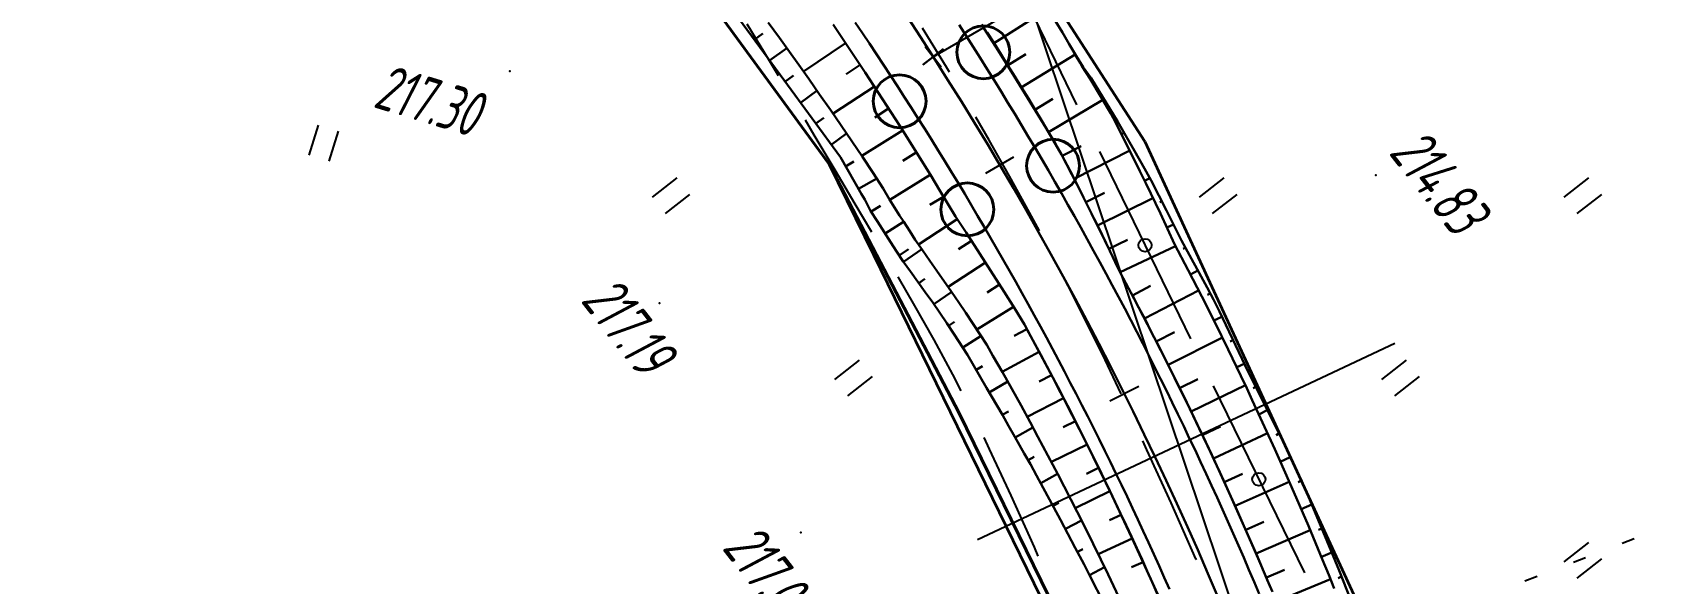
# Model space of a CAD drawing. Header units: millimetres. Extents: x -1799 to 6962, y -1020 to 4121.
# Drawn here: x 1276.7 to 1401.4, y 2825 to 2867.3 of the extents above; entities that cross this region are included whole.
import ezdxf
from ezdxf import colors
from ezdxf.entities.mleader import LeaderData, LeaderLine
from ezdxf.math import Vec2, Vec3

# ---------------------------------------------------------------- set-up
doc = ezdxf.new("R2010")
doc.units = ezdxf.units.MM
doc.linetypes.add('CONTI', pattern=[0])
for name, color, linetype, lineweight in [('10', 1, 'Continuous', 35), ('КОПИЯ_ОСЬ_13_ОТКОСЫ', 7, 'Continuous', 30), ('Огражд-перила', 1, 'ограждение2', 40), ('ОСЬ_ВЕРХ_ПОКРЫТИЯ_ГРАНИЦЫ_ПОЛОС', 7, 'Continuous', 30), ('ОСЬ_ВЕРХ_ПОКРЫТИЯ_ОСЬ', 1, 'Continuous', 30), ('Отметки', 5, 'Continuous', 30)]:
    doc.layers.add(name, color=color, linetype=linetype, lineweight=lineweight)
for name, color, linetype in [('_Ростелеком', 6, 'Continuous'), ('PI_OTDEFAULT', 172, 'CONTI'), ('PI_TTDEFAULT', 5, 'CONTI'), ('PLN_O', 7, 'CONTI'), ('SIT_LDEFAULT', 7, 'CONTI'), ('ZAPSKDEFAULT', 7, 'CONTI'), ('КОПИЯ_ОСЬ_ТАНГЕНСЫ', 1, 'Continuous'), ('ОСЬ_ВЕРХ_ПОКРЫТИЯ_ПИКЕТЫ', 1, 'Continuous'), ('ОСЬ_ВЕРХ_ПОКРЫТИЯ_ТАНГЕНСЫ', 1, 'Continuous'), ('разметка', 7, 'Continuous')]:
    doc.layers.add(name, color=color, linetype=linetype)
doc.styles.add('eskd', font='spds.shx', dxfattribs={"width": 1.2, "oblique": 15})
doc.styles.add('STYLE1', font='romand.shx', dxfattribs={"width": 0.9})
doc.styles.add('ГОСТ', font='', dxfattribs={"oblique": 15, "height": 4})
doc.styles.get('ГОСТ').set_extended_font_data('GOST type A')
doc.linetypes.add('кабель_связи_проект.', pattern='A,10,-1,["/",STYLE1,S=3,R=0,X=0,Y=-1.5],-4.1', length=15.1)
doc.linetypes.add('ограждение2', pattern='A,0.25,-0.1,[132,ltypeshp.shx,S=0.1,R=0,X=-0.1,Y=0],-0.1,1', length=1.45)

# ---------------------------------------------------------------- blocks, each defined once
blk = doc.blocks.new('BL_2011')
at = {"color": 0}
for p, q in [((0, 0), (0, 2.4)), ((1.6, 0), (1.6, 2.4))]:
    blk.add_line(p, q, dxfattribs=at)
blk = doc.blocks.new('7')
at = {"layer": 'Огражд-перила', "linetype": 'Continuous'}
blk.add_circle((0, 0), 2.03, dxfattribs=at)
blk = doc.blocks.new('_None')
blk = doc.blocks.new('Крест')
at = {"layer": 'Отметки'}
for points in [[(-1, 0), (1, 0)], [(0, 1), (0, -1)]]:
    blk.add_lwpolyline(points, dxfattribs=at)

msp = doc.modelspace()

# ---------------------------------------------------------------- linework, layer by layer
at = {"linetype": 'Continuous'}
msp.add_lwpolyline([(1349.3, 2828.35), (1381.34, 2843.43)], dxfattribs=at)
at = {"layer": '10'}
for points in [[(1030.23, 3025.88), (1104.98, 3010.61), (1151.7, 3001.47), (1215.76, 2988.7), (1216.37, 2994.4), (1243.42, 2984.29), (1269.34, 2968.88), (1297.02, 2945.02), (1332.74, 2904.56), (1362.14, 2858.92), (1384.1, 2811.27), (1401.18, 2767.78), (1401.18, 2767.78), (1485.93, 2642.5), (1601.06, 2507.03), (1669.74, 2453.01), (1726.42, 2400.56)], [(1360.6, 2810.7), (1341.33, 2850.18), (1337.92, 2857.18), (1309.93, 2895.43), (1280.36, 2925.22), (1226.82, 2955.99), (1187.5, 2973.1), (1113.17, 2988.61), (1051.21, 3001.58), (974.51, 3016.91)]]:
    msp.add_lwpolyline(points, dxfattribs=at)
at = {"layer": '_Ростелеком', "linetype": 'кабель_связи_проект.', "lineweight": 40, "ltscale": 0.25}
msp.add_lwpolyline([(1005.3, 3011.43), (1187.78, 2973.66), (1227.2, 2956.47), (1280.34, 2925.23), (1309.93, 2895.43), (1337.92, 2857.18), (1337.92, 2857.18), (1347.9, 2838.04), (1361.04, 2811.13), (1379.45, 2756.33), (1407.41, 2717.75), (1433.87, 2680.79), (1452.86, 2652.71), (1464.81, 2636.33), (1503.78, 2587.6), (1547.89, 2537.16), (1577, 2504.26), (1600.14, 2479), (1627.71, 2455.79), (1657.2, 2434.72), (1696.71, 2398.48), (1727.09, 2370.96)], dxfattribs=at)
at = {"layer": 'PI_TTDEFAULT', "color": 5}
for p in [(1313.39, 2864.31, 217.3), (1379.87, 2856.32, 214.83), (1324.89, 2846.5, 217.19), (1335.74, 2828.88, 217.08)]:
    msp.add_point(p, dxfattribs=at)
at = {"layer": 'PLN_O'}
for p, q in [((1349.91, 2876.13), (1356.91, 2861.74)), ((1358.66, 2858.14), (1365.66, 2843.75)), ((1367.4, 2840.16), (1374.4, 2825.77))]:
    msp.add_line(p, q, dxfattribs=at)
for centre in [(1362.16, 2850.95), (1370.9, 2832.97)]:
    msp.add_circle(centre, 0.5, dxfattribs=at)
at = {"layer": 'SIT_LDEFAULT', "color": 7}
for p, q in [((1331.58, 2867.95), (1333.3, 2865.13)), ((1346.91, 2864.63), (1345.07, 2867.62)), ((1333.3, 2865.13), (1333.99, 2863.99)), ((1347.15, 2864.24), (1346.92, 2864.63)), ((1336.06, 2860.57), (1336.74, 2859.43)), ((1350.2, 2859.03), (1349.18, 2860.79)), ((1336.74, 2859.43), (1338.34, 2856.73)), ((1351.76, 2856.26), (1350.19, 2859.03)), ((1338.35, 2856.73), (1339.89, 2854.13)), ((1353.29, 2853.46), (1351.76, 2856.26)), ((1339.89, 2854.13), (1341.17, 2851.97)), ((1354.05, 2852.05), (1353.29, 2853.46)), ((1343.18, 2848.52), (1344.47, 2846.3)), ((1356.26, 2847.83), (1355.91, 2848.51)), ((1357.69, 2844.99), (1356.25, 2847.83)), ((1344.47, 2846.3), (1345.94, 2843.67)), ((1359.09, 2842.14), (1357.69, 2844.99)), ((1345.94, 2843.67), (1347.37, 2841.01)), ((1360.33, 2839.53), (1359.09, 2842.14)), ((1347.37, 2841.01), (1348.01, 2839.76)), ((1349.78, 2836.17), (1350.2, 2835.29)), ((1362.31, 2835.24), (1362, 2835.91)), ((1350.19, 2835.29), (1351.85, 2831.72)), ((1364.16, 2831.16), (1362.31, 2835.24)), ((1351.85, 2831.72), (1353.64, 2827.75)), ((1366.07, 2826.87), (1364.16, 2831.16)), ((1399.72, 2828.4), (1398.79, 2828.04)), ((1353.64, 2827.75), (1353.94, 2827.07)), ((1366.11, 2826.79), (1366.07, 2826.87)), ((1395.99, 2826.94), (1395.06, 2826.58)), ((1392.26, 2825.49), (1391.33, 2825.13))]:
    msp.add_line(p, q, dxfattribs=at)
at = {"layer": 'КОПИЯ_ОСЬ_13_ОТКОСЫ'}
for p, q in [((1332.16, 2866.74), (1332.82, 2867.22)), ((1333.34, 2865.13), (1334.65, 2866.09)), ((1334.52, 2863.51), (1335.17, 2863.99)), ((1335.7, 2861.9), (1336.98, 2862.83)), ((1336.88, 2860.29), (1337.5, 2860.74)), ((1338.07, 2858.67), (1339.25, 2859.54)), ((1339.17, 2857.01), (1339.81, 2857.37)), ((1340.16, 2855.27), (1341.56, 2856.07)), ((1341.14, 2853.53), (1341.85, 2853.98)), ((1342.21, 2851.84), (1343.63, 2852.75)), ((1343.29, 2850.16), (1343.99, 2850.64))]:
    msp.add_line(p, q, dxfattribs=at)
for points in [[(1328.62, 2871.58), (1328.62, 2871.58), (1328.62, 2871.58), (1331.31, 2867.9), (1331.31, 2867.9), (1334.42, 2863.65), (1334.42, 2863.65), (1334.42, 2863.65), (1338.77, 2857.71), (1338.77, 2857.71), (1338.77, 2857.71), (1338.77, 2857.71), (1340.39, 2854.86), (1340.39, 2854.86), (1340.39, 2854.86), (1340.65, 2854.46), (1341.09, 2853.6), (1341.61, 2852.78), (1342.65, 2851.16), (1343.06, 2850.51), (1343.6, 2849.71)], [(1350.54, 2866.45), (1354.73, 2869.11)], [(1333.23, 2868.05), (1334.09, 2866.88), (1336.34, 2863.73), (1337.18, 2862.54), (1338.01, 2861.35), (1338.83, 2860.15), (1339.65, 2858.95), (1340.46, 2857.74), (1341.26, 2856.53), (1342.06, 2855.31), (1342.54, 2854.47), (1343.32, 2853.24), (1343.64, 2852.75), (1344.11, 2852.02), (1344.52, 2851.36), (1345.07, 2850.56), (1345.63, 2849.76), (1346.19, 2848.97), (1347.31, 2847.37), (1347.87, 2846.56), (1348.41, 2845.75), (1350.01, 2843.3), (1350.49, 2842.46), (1351.21, 2841.19), (1351.93, 2839.92), (1352.64, 2838.64), (1353.34, 2837.36), (1353.94, 2836.24), (1355.47, 2833.36), (1356.96, 2830.46), (1357.62, 2829.15), (1359.34, 2825.65), (1361.21, 2821.68)], [(1338.21, 2867.9), (1340.67, 2864.23), (1342.01, 2862.17), (1343.34, 2860.11), (1345.68, 2856.35), (1346.44, 2855.1), (1347.6, 2853.16), (1348.42, 2851.93), (1349.89, 2849.65), (1351.35, 2847.37), (1352.13, 2846.12), (1352.91, 2844.86), (1353.38, 2843.99), (1355.46, 2840.08), (1356.58, 2837.89), (1357.69, 2835.69), (1359.64, 2831.71), (1361.31, 2828.15), (1363.14, 2824.11)], [(1349.62, 2867.9), (1350.88, 2865.92), (1352.12, 2863.93), (1353.35, 2861.94), (1354.56, 2859.93), (1355.76, 2857.91), (1356.92, 2855.65), (1358.06, 2853.38), (1359.18, 2851.1), (1360.28, 2848.81), (1361.33, 2846.84), (1362.36, 2844.86), (1363.37, 2842.87), (1364.37, 2840.88), (1365.36, 2838.88), (1366.33, 2836.87), (1367.28, 2834.85), (1368.22, 2832.82), (1369.14, 2830.79), (1370.04, 2828.75), (1370.93, 2826.7), (1371.8, 2824.65)], [(1355.3, 2868.17), (1355.82, 2867.28), (1356.34, 2866.39), (1356.86, 2865.49), (1357.02, 2865.22), (1357.17, 2864.96), (1357.34, 2864.69), (1357.96, 2863.74), (1358.75, 2862.41), (1359.53, 2861.07), (1359.93, 2860.34), (1361.77, 2856.64), (1362.22, 2855.71), (1363.34, 2853.38), (1364.43, 2851.04), (1365.48, 2849.03), (1366.52, 2847.01), (1367.54, 2844.98), (1368.54, 2842.95), (1369.53, 2840.91), (1369.97, 2839.98), (1370.4, 2839.04), (1372.13, 2835.29), (1372.54, 2834.35), (1373.58, 2831.99), (1374.7, 2829.39), (1375.8, 2826.78), (1376.27, 2825.63), (1376.69, 2824.58)], [(1339.17, 2866.46), (1335.94, 2864.3)], [(1351.61, 2864.76), (1353.01, 2865.63)], [(1352.66, 2863.06), (1356.8, 2865.61)], [(1356.34, 2866.39), (1356.86, 2865.49), (1357.02, 2865.22), (1357.17, 2864.96), (1357.34, 2864.69), (1357.96, 2863.74), (1358.75, 2862.41), (1359.53, 2861.07), (1359.93, 2860.34), (1361.77, 2856.64), (1362.22, 2855.71), (1363.34, 2853.38), (1364.43, 2851.04), (1365.48, 2849.03), (1366.52, 2847.01), (1367.54, 2844.98), (1368.54, 2842.95), (1369.53, 2840.91), (1369.97, 2839.98), (1370.4, 2839.04), (1372.13, 2835.29), (1372.54, 2834.35), (1373.58, 2831.99), (1374.7, 2829.39), (1375.8, 2826.78), (1376.27, 2825.63), (1376.69, 2824.58)], [(1356.34, 2866.39), (1356.87, 2865.5), (1357.42, 2864.62), (1358.03, 2863.79), (1360.07, 2860.43), (1360.58, 2859.53), (1361.36, 2858.19), (1362.13, 2856.84), (1362.63, 2855.93), (1363.8, 2853.63), (1364.96, 2851.32), (1366.94, 2847.69), (1367.41, 2846.77), (1367.87, 2845.85), (1370.1, 2841.18), (1370.56, 2840.26), (1371.02, 2839.33), (1372.87, 2835.63), (1373.3, 2834.69), (1373.74, 2833.76), (1374.19, 2832.83), (1374.6, 2831.88), (1375.85, 2828.93), (1377.07, 2825.97), (1378.57, 2822.12)], [(1340.28, 2864.8), (1339.21, 2864.08)], [(1341.39, 2863.14), (1338.21, 2861.06)], [(1358.5, 2863.02), (1358.42, 2862.97)], [(1353.71, 2861.35), (1355.09, 2862.19)], [(1354.74, 2859.64), (1358.91, 2862.13)], [(1342.47, 2861.46), (1341.41, 2860.77)], [(1359.53, 2861.31), (1359.51, 2861.29)], [(1343.55, 2859.77), (1340.41, 2857.81)], [(1360.55, 2859.59), (1360.36, 2859.48)], [(1344.6, 2858.07), (1343.56, 2857.42)], [(1355.81, 2857.82), (1357.25, 2858.57)], [(1356.72, 2856.04), (1360.99, 2858.22)], [(1361.55, 2857.86), (1361.49, 2857.82)], [(1345.66, 2856.37), (1342.56, 2854.44)], [(1362.53, 2856.11), (1362.13, 2855.89)], [(1346.7, 2854.66), (1345.65, 2854.04)], [(1357.63, 2854.26), (1359.05, 2854.97)], [(1358.51, 2852.47), (1362.77, 2854.56)], [(1363.45, 2854.33), (1363.31, 2854.27)], [(1347.74, 2852.95), (1344.77, 2851)], [(1364.35, 2852.55), (1363.84, 2852.3)], [(1343.63, 2849.67), (1345.02, 2850.64)], [(1348.84, 2851.28), (1347.84, 2850.64)], [(1359.39, 2850.67), (1360.81, 2851.36)], [(1360.26, 2848.87), (1364.51, 2850.89)], [(1365.26, 2850.77), (1365.09, 2850.68)], [(1343.6, 2849.71), (1344.16, 2848.92), (1345.29, 2847.34), (1345.86, 2846.56), (1346.41, 2845.76), (1346.95, 2844.95), (1347.49, 2844.15), (1348.54, 2842.52), (1349.03, 2841.68), (1349.98, 2840), (1351.21, 2837.91), (1351.69, 2837.07), (1352.17, 2836.23), (1352.89, 2834.96), (1353.36, 2834.12), (1353.83, 2833.27), (1355.68, 2829.86), (1356.81, 2827.71), (1357.49, 2826.42), (1357.93, 2825.55), (1359.03, 2823.39)], [(1349.92, 2849.61), (1347.04, 2847.75)], [(1344.79, 2848.04), (1345.25, 2848.37)], [(1351, 2847.92), (1350.03, 2847.31)], [(1361.19, 2847.1), (1362.58, 2847.83)], [(1366.21, 2849.01), (1365.65, 2848.71)], [(1345.96, 2846.42), (1347.32, 2847.36)], [(1362.12, 2845.33), (1366.28, 2847.48)], [(1367.16, 2847.25), (1366.97, 2847.15)], [(1352.06, 2846.22), (1349.25, 2844.47)], [(1368.05, 2845.46), (1367.44, 2845.17)], [(1347.08, 2844.76), (1347.54, 2845.07)], [(1353.09, 2844.51), (1352.12, 2843.98)], [(1363.03, 2843.55), (1364.43, 2844.26)], [(1348.17, 2843.08), (1349.57, 2843.98)], [(1363.94, 2841.76), (1368.1, 2843.85)], [(1368.92, 2843.66), (1368.71, 2843.56)], [(1349.21, 2841.37), (1349.69, 2841.65)], [(1354.04, 2842.75), (1351.19, 2841.23)], [(1369.78, 2841.85), (1369.2, 2841.58)], [(1350.2, 2839.64), (1351.62, 2840.47)], [(1354.98, 2840.98), (1354.03, 2840.48)], [(1364.82, 2839.97), (1366.22, 2840.66)], [(1355.91, 2839.21), (1353.11, 2837.77)], [(1365.7, 2838.17), (1369.87, 2840.19)], [(1370.66, 2840.06), (1370.47, 2839.97)], [(1351.2, 2837.91), (1351.68, 2838.18)], [(1371.55, 2838.27), (1370.91, 2837.94)], [(1352.2, 2836.17), (1353.56, 2836.94)], [(1356.82, 2837.43), (1355.88, 2836.96)], [(1366.56, 2836.37), (1367.96, 2837.03)], [(1357.72, 2835.65), (1354.97, 2834.3)], [(1367.42, 2834.56), (1371.57, 2836.5)], [(1372.44, 2836.48), (1372.23, 2836.37)], [(1353.18, 2834.43), (1353.64, 2834.69)], [(1373.31, 2834.67), (1372.55, 2834.31)], [(1354.15, 2832.68), (1355.45, 2833.39)], [(1358.59, 2833.85), (1357.68, 2833.4)], [(1368.25, 2832.74), (1369.64, 2833.38)], [(1374.17, 2832.87), (1373.92, 2832.75)], [(1359.47, 2832.05), (1356.81, 2830.75)], [(1369.08, 2830.92), (1373.23, 2832.78)], [(1355.1, 2830.92), (1355.54, 2831.16)], [(1374.97, 2831.03), (1374.15, 2830.68)], [(1356.05, 2829.16), (1357.28, 2829.81)], [(1360.33, 2830.24), (1359.44, 2829.82)], [(1369.89, 2829.09), (1371.28, 2829.7)], [(1375.74, 2829.19), (1375.47, 2829.08)], [(1361.18, 2828.43), (1358.57, 2827.21)], [(1370.69, 2827.26), (1374.84, 2829.05)], [(1356.98, 2827.39), (1357.39, 2827.61)], [(1362.01, 2826.61), (1361.13, 2826.22)], [(1376.51, 2827.34), (1375.7, 2827.01)], [(1357.9, 2825.61), (1359.06, 2826.21)], [(1371.48, 2825.42), (1372.87, 2826.01)], [(1377.25, 2825.49), (1376.98, 2825.38)], [(1372.25, 2823.58), (1376.4, 2825.3)]]:
    msp.add_lwpolyline(points, dxfattribs=at)
at = {"layer": 'КОПИЯ_ОСЬ_ТАНГЕНСЫ'}
msp.add_line((1323.41, 2958.74), (1391.09, 2757.05), dxfattribs=at)
at = {"layer": 'ОСЬ_ВЕРХ_ПОКРЫТИЯ_ГРАНИЦЫ_ПОЛОС', "linetype": 'Continuous', "lineweight": 30}
for points in [[(1364.04, 2824.54), (1363.64, 2825.43), (1363.24, 2826.32), (1362.84, 2827.21), (1362.44, 2828.1), (1362.03, 2828.99), (1361.61, 2829.88), (1361.2, 2830.76), (1360.78, 2831.65), (1360.36, 2832.53), (1359.93, 2833.41), (1359.5, 2834.29), (1359.07, 2835.16), (1358.64, 2836.04), (1358.2, 2836.91), (1357.76, 2837.79), (1357.32, 2838.66), (1356.87, 2839.53), (1356.42, 2840.39), (1355.97, 2841.26), (1355.51, 2842.12), (1355.05, 2842.99), (1354.59, 2843.85), (1354.13, 2844.71), (1353.66, 2845.57), (1353.19, 2846.42), (1352.71, 2847.28), (1352.24, 2848.13), (1351.76, 2848.98), (1351.28, 2849.83), (1350.79, 2850.68), (1350.3, 2851.52), (1349.81, 2852.37), (1349.31, 2853.21), (1348.82, 2854.05), (1348.32, 2854.89), (1347.81, 2855.73), (1347.31, 2856.56), (1346.8, 2857.4), (1346.28, 2858.23), (1345.77, 2859.06), (1345.25, 2859.88), (1344.73, 2860.71), (1344.21, 2861.53), (1343.68, 2862.36), (1343.15, 2863.18), (1342.62, 2864), (1342.08, 2864.81), (1341.54, 2865.63), (1341, 2866.44), (1340.46, 2867.25), (1339.91, 2868.06)], [(1363.13, 2824.13), (1362.73, 2825.02), (1362.33, 2825.91), (1361.93, 2826.8), (1361.53, 2827.69), (1361.12, 2828.57), (1360.71, 2829.45), (1360.29, 2830.34), (1359.88, 2831.22), (1359.46, 2832.09), (1359.03, 2832.97), (1358.61, 2833.85), (1358.18, 2834.72), (1357.74, 2835.59), (1357.31, 2836.46), (1356.87, 2837.33), (1356.43, 2838.2), (1355.98, 2839.07), (1355.53, 2839.93), (1355.08, 2840.8), (1354.63, 2841.66), (1354.17, 2842.52), (1353.71, 2843.37), (1353.25, 2844.23), (1352.91, 2844.86)]]:
    msp.add_lwpolyline(points, dxfattribs=at)
at = {"layer": 'ОСЬ_ВЕРХ_ПОКРЫТИЯ_ГРАНИЦЫ_ПОЛОС', "linetype": 'Continuous'}
for points in [[(1370.93, 2824.16), (1370.53, 2825.09), (1370.14, 2826.02), (1369.74, 2826.95), (1369.34, 2827.87), (1368.93, 2828.8), (1368.52, 2829.72), (1368.11, 2830.64), (1367.69, 2831.56), (1367.27, 2832.48), (1366.85, 2833.4), (1366.43, 2834.32), (1366, 2835.23), (1365.56, 2836.14), (1365.13, 2837.06), (1364.69, 2837.97), (1364.25, 2838.87), (1363.8, 2839.78), (1363.35, 2840.69), (1362.9, 2841.59), (1362.45, 2842.49), (1361.99, 2843.39), (1361.53, 2844.29), (1361.06, 2845.19), (1360.6, 2846.08), (1360.13, 2846.98), (1359.65, 2847.87), (1359.17, 2848.76), (1358.69, 2849.65), (1358.21, 2850.53), (1357.72, 2851.42), (1357.23, 2852.3), (1356.74, 2853.18), (1356.24, 2854.06), (1355.75, 2854.94), (1355.24, 2855.82), (1354.74, 2856.69), (1354.23, 2857.57), (1353.72, 2858.44), (1353.2, 2859.31), (1352.68, 2860.17), (1352.16, 2861.04), (1351.64, 2861.9), (1351.11, 2862.76), (1350.58, 2863.62), (1350.05, 2864.48), (1349.51, 2865.34), (1348.97, 2866.19), (1348.43, 2867.04), (1347.88, 2867.89)], [(1350.04, 2867.3), (1350.58, 2866.46), (1351.11, 2865.61), (1351.64, 2864.76), (1352.16, 2863.91), (1352.69, 2863.06), (1353.21, 2862.21), (1353.72, 2861.35), (1354.24, 2860.5), (1354.75, 2859.64), (1355.26, 2858.78), (1355.76, 2857.91), (1356.19, 2857.09), (1356.61, 2856.27), (1357.03, 2855.45), (1357.44, 2854.62), (1357.86, 2853.8), (1358.27, 2852.97), (1358.68, 2852.14), (1359.08, 2851.31), (1359.48, 2850.48), (1359.88, 2849.64), (1360.28, 2848.81), (1360.75, 2847.92), (1361.22, 2847.04), (1361.69, 2846.15), (1362.16, 2845.26), (1362.62, 2844.36), (1363.07, 2843.47), (1363.53, 2842.57), (1363.98, 2841.67), (1364.43, 2840.77), (1364.87, 2839.87), (1365.31, 2838.97), (1365.75, 2838.07), (1366.19, 2837.16), (1366.62, 2836.25), (1367.05, 2835.34), (1367.47, 2834.43), (1367.9, 2833.52), (1368.32, 2832.61), (1368.73, 2831.69), (1369.14, 2830.78), (1369.55, 2829.86), (1369.96, 2828.94), (1370.36, 2828.02), (1370.76, 2827.1), (1371.16, 2826.17), (1371.55, 2825.25), (1371.94, 2824.32)]]:
    msp.add_lwpolyline(points, dxfattribs=at)
at = {"layer": 'ОСЬ_ВЕРХ_ПОКРЫТИЯ_ОСЬ'}
msp.add_lwpolyline([(1208.07, 2976.87, -0.226024), (1375.44, 2803.69)], format="xyb", dxfattribs=at)
at = {"layer": 'ОСЬ_ВЕРХ_ПОКРЫТИЯ_ПИКЕТЫ'}
for p, q in [((1349.94, 2856.48), (1352.09, 2857.75)), ((1359.45, 2838.99), (1361.69, 2840.11))]:
    msp.add_line(p, q, dxfattribs=at)
at = {"layer": 'ОСЬ_ВЕРХ_ПОКРЫТИЯ_ТАНГЕНСЫ'}
msp.add_line((1323.41, 2958.74), (1391.09, 2757.05), dxfattribs=at)
at = {"layer": 'разметка', "lineweight": 30, "ltscale": 7}
msp.add_lwpolyline([(1120.98, 2999.18), (1121.09, 2999.16, -0.007451), (1161.63, 2990.62, -0.030671), (1208.07, 2976.87, -0.226024), (1375.44, 2803.69, -0.226024)], format="xyb", dxfattribs=at)

# ---------------------------------------------------------------- block references
at = {"layer": 'ZAPSKDEFAULT', "color": 7}
for p, rotation in [((1298, 2857.88), 342.9999999999999), ((1324.35, 2854.64), 307.9999999999999), ((1366.35, 2854.64), 307.9999999999999), ((1394.35, 2854.64), 307.9999999999999), ((1338.35, 2840.64), 307.9999999999999), ((1380.35, 2840.64), 307.9999999999999), ((1394.35, 2826.64), 307.9999999999999)]:
    msp.add_blockref('BL_2011', p, dxfattribs=dict(at, rotation=rotation))
at = {"layer": 'Огражд-перила', "linetype": 'Continuous', "rotation": 23.79722527089303}
for p in [(1349.75, 2865.77), (1343.32, 2862.01), (1355.1, 2857.06), (1348.52, 2853.7)]:
    msp.add_blockref('7', p, dxfattribs=at)
at = {"layer": 'Отметки', "rotation": 307.2590769705454}
msp.add_blockref('Крест', (1345.9, 2865.42), dxfattribs=at)

# ---------------------------------------------------------------- texts
at = {"layer": 'PI_OTDEFAULT', "color": 172, "style": 'eskd', "oblique": 10, "width": 0.8}
for s, rotation, p in [('217.30', 343, (1302.81, 2861.59)), ('214.83', 308, (1380.81, 2858.03)), ('217.19', 308, (1318.77, 2846.68)), ('217.08', 308, (1329.62, 2827.67))]:
    msp.add_text(s, height=3.5, rotation=rotation, dxfattribs=at).set_placement(p)

# ---------------------------------------------------------------- leaders
at = {"layer": 'Отметки', "ltscale": 0.2}
ml = msp.add_multileader_mtext('Standard', dxfattribs=at)
ml.set_content('218,06', color=256, style='ГОСТ')
ml.set_leader_properties()
ml.set_arrow_properties(name='NONE')
ml.build(insert=Vec2(0, 0))
ml.multileader.update_dxf_attribs({"text_left_attachment_type": 6, "text_right_attachment_type": 6, "dogleg_length": 0.36, "arrow_head_size": 2})
ctx = ml.context
ctx.base_point, ctx.arrow_head_size, ctx.landing_gap_size, ctx.plane_origin, ctx.plane_x_axis, ctx.plane_y_axis = Vec3(1379.55, 2884.61), 2, 0, Vec3(1330.19, 2829.17), Vec3(0.592075, -0.805883), Vec3(0.805883, 0.592075)
ctx.left_attachment, ctx.right_attachment = 6, 6
notes = []
notes.append((ctx, [(0, (1, 1, 0), (1379.33, 2884.9), (0.592075, -0.805883), 0.36, [(0, [(1345.9, 2865.42)], 0, [])])]))
ctx.mtext.insert, ctx.mtext.text_direction, ctx.mtext.rotation, ctx.mtext.line_spacing_style, ctx.mtext.flow_direction = Vec3(1383.25, 2887.33), Vec3(0.592075, -0.805883), 5.346021, 2, 5
for ctx, leaders in notes:
    for number, flags, end, landing, length, lines in leaders:
        leader = LeaderData()
        leader.index, (leader.has_last_leader_line, leader.has_dogleg_vector, leader.attachment_direction) = number, flags
        leader.last_leader_point, leader.dogleg_vector, leader.dogleg_length = Vec3(end), Vec3(landing), length
        for number, points, colour, breaks in lines:
            line = LeaderLine()
            line.index, line.vertices, line.color, line.breaks = number, Vec3.list(points), colors.encode_raw_color(colour), breaks
            leader.lines.append(line)
        ctx.leaders.append(leader)

doc.saveas('drawing.dxf')
